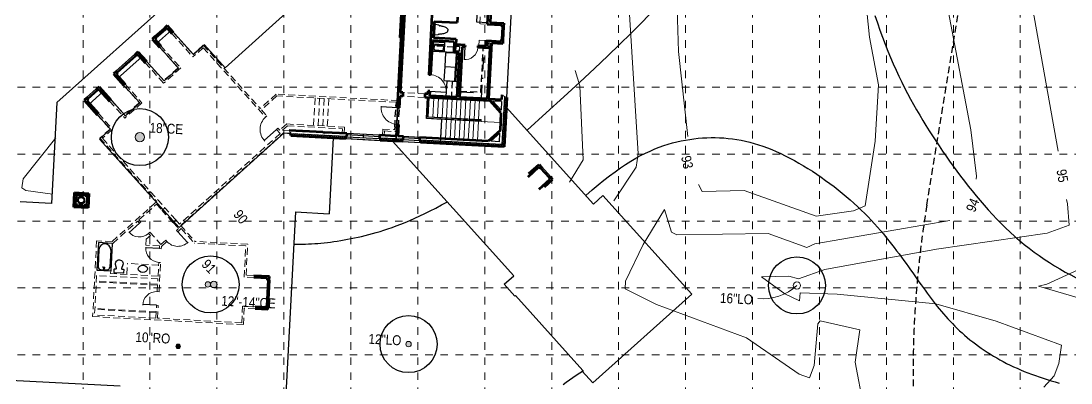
# Model space of a CAD drawing. Extents: x -66 to 9312, y 2290 to 8156.
# Drawn here: x 5804 to 8099, y 4284 to 5075 of the extents above; entities that cross this region are included whole.
import ezdxf
from ezdxf.enums import TextEntityAlignment as Align

# ---------------------------------------------------------------- set-up
doc = ezdxf.new("R2010")
doc.units = 0
doc.header["$LTSCALE"] = 120
doc.header["$MEASUREMENT"] = 0
for name, pattern in [('DASHDOT2', [0.5, 0.25, -0.125, 0, -0.125]), ('HIDDEN', [0.375, 0.125, -0.125, 0.125]), ('HIDDEN2', [0.1875, 0.125, -0.0625])]:
    doc.linetypes.add(name, pattern=pattern)
doc.layers.get('0').update_dxf_attribs({"linetype": 'CONTINUOUS'})
for name, color, linetype, lineweight in [('A-Clng', 161, 'HIDDEN2', 15), ('A-Detl-05', 8, 'CONTINUOUS', 5), ('A-Flor-Case', 10, 'CONTINUOUS', 25), ('A-Flor-Strs', 11, 'CONTINUOUS', 20), ('A-PROP-Esmt', 10, 'HIDDEN2', 25), ('A-PROP-Road', 112, 'CONTINUOUS', 30), ('A-Wall', 50, 'CONTINUOUS', 70), ('A-Wall-Blow', 30, 'CONTINUOUS', 25), ('A-Wall-Comp', 22, 'CONTINUOUS', 25), ('A-Wall-Patt', 12, 'CONTINUOUS', 20), ('Bonuswalls', 1, 'HIDDEN2', 20), ('CTEXT', 4, 'CONTINUOUS', 25), ('CTR', 4, 'CONTINUOUS', 9), ('TREE', 2, 'CONTINUOUS', 20)]:
    doc.layers.add(name, color=color, linetype=linetype, lineweight=lineweight)
doc.layers.add('Area', color=164, linetype='CONTINUOUS', lineweight=25, plot=False)
for name, color, linetype in [('Bonusclg', 7, 'CONTINUOUS'), ('GRID', 254, 'HIDDEN'), ('HIDE3', 74, 'CONTINUOUS')]:
    doc.layers.add(name, color=color, linetype=linetype)
doc.styles.get("Standard").update_dxf_attribs({"font": 'ARIAL.TTF', "width": 0.85})

msp = doc.modelspace()

# ---------------------------------------------------------------- hatches: boundary and pattern name
at = {"layer": 'TREE'}
h = msp.add_hatch(color=7, dxfattribs=at)
h.paths.add_polyline_path([(6074.2, 4821.1, 1), (6054.3, 4821.1, 1)])
h.paths.add_polyline_path([(6206.8, 4499.2, 1), (6218.8, 4499.2, 1)])
h.paths.add_polyline_path([(6218.8, 4499.2, 1), (6232.9, 4499.2, 1)])
h.paths.add_polyline_path([(6657.4, 4368.7, 1), (6645.4, 4368.7, 1)])
h = msp.add_hatch(color=7, dxfattribs=at)
edge = h.paths.add_edge_path()
edge.add_arc((6147.9, 4363.9), 4.5, 0, 360)

# ---------------------------------------------------------------- linework, layer by layer
at = {"color": 0, "linetype": 'ByBlock'}
for p, q in [((6096.5, 5041.6), (6117.3, 5060.3)), ((6099.9, 5037.9), (6120.7, 5056.6)), ((6117.3, 5060.3), (6118, 5059.6)), ((6855.2, 5062.3), (6853.7, 5034.3)), ((6860.2, 5062), (6858.7, 5034.1)), ((6860.2, 5062), (6859.2, 5062.1)), ((6096.5, 5041.6), (6097.2, 5040.8)), ((6858.7, 5034.1), (6857.7, 5034.1)), ((6011.8, 4965.4), (6053.4, 5002.8)), ((6053.4, 5002.8), (6054.1, 5002.1)), ((6732, 5005.7), (6730.4, 4975.8)), ((6758, 5004.4), (6732, 5005.7)), ((6754.4, 4974.5), (6756, 5004.5)), ((6756.4, 4974.4), (6758, 5004.4)), ((6015.1, 4961.6), (6056.7, 4999.1)), ((6011.8, 4965.4), (6012.4, 4964.6)), ((6730.4, 4974.8), (6728.8, 4944.8)), ((6730.4, 4975.8), (6756.4, 4974.4)), ((6756.3, 4973.4), (6730.4, 4974.8)), ((6752.7, 4943.6), (6754.3, 4973.5)), ((6754.7, 4943.4), (6756.3, 4973.4)), ((6728.8, 4944.8), (6754.7, 4943.4)), ((5947.8, 4907.9), (5968.6, 4926.6)), ((5951.1, 4904.1), (5972, 4922.9)), ((5968.6, 4926.6), (5969.3, 4925.8)), ((5947.8, 4907.9), (5948.5, 4907.1)), ((6515.9, 4821.4), (6516, 4822.9)), ((6587.8, 4817.6), (6515.9, 4821.4)), ((6588.2, 4825.1), (6516.3, 4828.9)), ((6587.8, 4817.6), (6587.9, 4819.1)), ((6676.1, 4820.4), (6640.1, 4822.4)), ((6513.7, 4817.1), (6513.7, 4818)), ((6589.6, 4813), (6513.7, 4817.1)), ((6589.6, 4813), (6589.6, 4814)), ((6637.5, 4810.5), (6637.6, 4811.5)), ((6677.5, 4808.4), (6637.5, 4810.5)), ((6639.7, 4814.9), (6639.8, 4816.4)), ((6675.7, 4813), (6639.7, 4814.9)), ((6675.7, 4813), (6675.8, 4814.5)), ((6677.5, 4808.4), (6677.5, 4809.4)), ((6939.1, 4752.9), (6957.8, 4732.1)), ((6942.8, 4756.3), (6942, 4755.6)), ((6942.8, 4756.3), (6961.5, 4735.4)), ((6961.5, 4735.4), (6960.8, 4734.8)), ((6343.1, 4508.7), (6340.1, 4452.7)), ((6348.1, 4508.4), (6345.1, 4452.5)), ((6348.1, 4508.4), (6347.1, 4508.4)), ((6345.1, 4452.5), (6344.1, 4452.5))]:
    msp.add_line(p, q, dxfattribs=at)
at = {"color": 40, "linetype": 'ByBlock'}
for p, q in [((6098.5, 5039.4), (6119.3, 5058.1)), ((6857.2, 5062.2), (6855.7, 5034.2)), ((6013.8, 4963.1), (6055.4, 5000.6)), ((5949.8, 4905.6), (5970.6, 4924.4)), ((6588.1, 4822.1), (6516.2, 4825.9)), ((6675.9, 4817.4), (6640, 4819.4)), ((6940.6, 4754.3), (6959.3, 4733.4)), ((6345.1, 4508.6), (6342.1, 4452.6))]:
    msp.add_line(p, q, dxfattribs=at)
for p, q in [((6709.1, 5065.5), (6708.1, 5046.6)), ((6716.7, 5066.1), (6710.7, 5067)), ((6737.5, 5053.5), (6737.6, 5055.5)), ((6705.1, 5009.2), (6706.2, 5029.1)), ((6706, 5025.1), (6730, 5023.9)), ((6706.2, 5029.1), (6730.2, 5027.9)), ((6709.5, 5045), (6715.6, 5045.2)), ((6730.2, 5027.9), (6729.1, 5007.9)), ((6729.1, 5007.9), (6705.1, 5009.2)), ((6707.4, 5013.1), (6707.8, 5021)), ((6725.2, 5010.1), (6709.2, 5011)), ((6709.9, 5022.9), (6725.9, 5022.1)), ((6727.7, 5020), (6727.3, 5012))]:
    msp.add_line(p, q)
at = {"color": 0, "linetype": 'ByBlock', "lineweight": -2}
for p, q in [((6774.7, 5018.5), (6773.2, 4990.5)), ((6697.5, 4921.5), (6733.4, 4919.5)), ((6627.5, 4885.1), (6591.5, 4887)), ((6362.9, 4838), (6336.2, 4814)), ((6063.1, 4633), (6040.8, 4613)), ((6147.1, 4614.4), (6168.5, 4590.6)), ((5973.6, 4590.5), (5970.4, 4530.6)), ((6003.5, 4588.9), (5973.6, 4590.5)), ((5974.8, 4575.4), (5972.8, 4538.4)), ((6000.7, 4574), (5998.8, 4537.1)), ((6003.5, 4588.9), (6000.4, 4529)), ((6107.1, 4577.4), (6077.1, 4579)), ((5970.4, 4530.6), (6000.4, 4529)), ((5978.5, 4532.1), (5992.5, 4531.4)), ((5985.6, 4533.5), (5983.6, 4537.4)), ((5983.6, 4537.4), (5987.9, 4537.1)), ((5985.4, 4529.8), (5985.6, 4533.5)), ((5987.9, 4537.1), (5985.6, 4533.5)), ((6100.5, 4453.5), (6070.5, 4455.1))]:
    msp.add_line(p, q, dxfattribs=at)
at = {"color": 4, "linetype": 'ByBlock'}
for p, q in [((6035.9, 4980.4), (6033.2, 4983.3)), ((6552.3, 4827), (6552, 4821)), ((6341.6, 4480.7), (6345.6, 4480.5))]:
    msp.add_line(p, q, dxfattribs=at)
at = {"color": 0, "linetype": 'ByBlock'}
msp.add_lwpolyline([(6008, 4532.1, -0.414214), (6009.6, 4533.5), (6012.2, 4533.3, 0.510512), (6013.4, 4534.8), (6011.3, 4542.8, -1.35938), (6026.9, 4542), (6023.9, 4534.1, 0.467389), (6025, 4532.7), (6027.6, 4532.5, -0.414214), (6029, 4530.9), (6028.7, 4525, -0.414214), (6027.1, 4523.5), (6009.1, 4524.5, -0.414214), (6007.7, 4526.1)], format="xyb", close=True, dxfattribs=at)
for centre, radius, start, end in [((6710.6, 5065.5), 1.5, 86.9609, 176.9609), ((6716.6, 5064.6), 1.5, 26.9609, 86.9609), ((6719.3, 5066), 1.5, 206.9609, 266.9609), ((6701.3, 4966), 100.1, 77.4824, 79.6979), ((6716.1, 5106.9), 60.3, 275.6566, 283.6291), ((6710.7, 5004.7), 60.3, 70.2926, 78.2651), ((6728.1, 5060.2), 12.1, 280.7245, 298.5744), ((6727.6, 5049.9), 12.1, 55.3473, 73.1972), ((6731.1, 5056.4), 7.41, 291.9298, 320.6394), ((6731, 5053.3), 7.41, 33.2823, 61.9919), ((6735.5, 5053.3), 2.05, 311.1241, 6.7495), ((6735.6, 5056), 2.05, 347.1722, 42.7976), ((6709.6, 5046.5), 1.5, 176.9609, 266.9609), ((6715.6, 5046.7), 1.5, 266.9609, 326.9609), ((6718.2, 5045), 1.5, 86.9609, 146.9609), ((6710.9, 5146.3), 100.1, 274.2238, 276.4393), ((6709.3, 5013), 2, 176.9609, 266.9609), ((6709.8, 5020.9), 2, 86.9609, 176.9609), ((6725.3, 5012.1), 2, 266.9609, 356.9609), ((6725.8, 5020.1), 2, 356.9609, 86.9609)]:
    msp.add_arc(centre, radius, start, end)
at = {"color": 8, "linetype": 'ByBlock', "lineweight": 5}
for centre, radius, start, end in [((6774.7, 5018.5), 28, 264.0949, 356.9609), ((6697.5, 4921.5), 36, 354.0949, 86.9609), ((6627.5, 4885.1), 36, 174.0949, 266.9609), ((6063.1, 4633), 30, 219.0949, 311.9609), ((6147.1, 4614.4), 32, 221.9609, 314.8268), ((6107.1, 4577.4), 30, 174.0949, 266.9609), ((6100.5, 4453.5), 30, 86.9609, 179.8268)]:
    msp.add_arc(centre, radius, start, end, dxfattribs=at)
at = {"color": 0, "linetype": 'ByBlock', "lineweight": -2}
for centre, radius, start, end in [((5987.8, 4574.7), 13, 356.9609, 176.9609), ((5978.8, 4538.1), 6, 176.9609, 266.9609), ((5992.8, 4537.4), 6, 266.9609, 356.9609)]:
    msp.add_arc(centre, radius, start, end, dxfattribs=at)
at = {"color": 8, "linetype": 'ByBlock', "lineweight": 5, "extrusion": (0, 0, -1)}
msp.add_ellipse((6362.9, 4838), major_axis=(-25.5, 25.5), ratio=1, start_param=4.715411, end_param=6.336228, dxfattribs=at)
at = {"color": 0, "linetype": 'ByBlock'}
msp.add_ellipse((6070.7, 4533.2), major_axis=(-9.99, 0.53), ratio=0.8, dxfattribs=at)
at = {"layer": 'A-Clng', "color": 7}
for p, q in [((6807.4, 5068.8), (6811.4, 5142.7)), ((6823.4, 5068), (6807.4, 5068.8)), ((6805.5, 5032.9), (6804.9, 5020.9)), ((6821.5, 5032), (6805.5, 5032.9)), ((6686.8, 4908), (6638.8, 4910.5)), ((6687.2, 4916), (6639.2, 4918.5))]:
    msp.add_line(p, q, dxfattribs=at)
at = {"layer": 'A-Detl-05', "color": 7}
msp.add_line((6625.5, 4849.2), (6627.5, 4885.1), dxfattribs=at)
at = {"layer": 'A-Flor-Case', "color": 7}
for p, q in [((6803.4, 5143.1), (6799.7, 5073.2)), ((6799.7, 5073.2), (6823.6, 5072)), ((6750, 5005.8), (6702.1, 5008.3)), ((6734.7, 4943.5), (6732.9, 4909.6)), ((6758.7, 4942.2), (6734.7, 4943.5))]:
    msp.add_line(p, q, dxfattribs=at)
at = {"layer": 'A-Flor-Case', "color": 7, "linetype": 'HIDDEN2'}
for p, q in [((6750.7, 5017.8), (6702.7, 5020.3)), ((6809.5, 4919.5), (6814.7, 5016.4)), ((6746.7, 4942.9), (6744.9, 4908.9)), ((6763.6, 4921.9), (6809.5, 4919.5))]:
    msp.add_line(p, q, dxfattribs=at)
at = {"layer": 'A-Flor-Case', "color": 7, "linetype": 'DASHDOT2'}
for p, q in [((6810.8, 4905.4), (6816.7, 5016.3)), ((6763.5, 4920), (6823.4, 4916.8))]:
    msp.add_line(p, q, dxfattribs=at)
at = {"layer": 'A-Flor-Strs', "color": 7}
for p, q in [((6690.3, 4861.7), (6692.7, 4907.7)), ((6693.7, 4907.6), (6691.4, 4862.7)), ((6695.7, 4907.5), (6693.5, 4864.6)), ((6694.5, 4865.5), (6696.7, 4907.5)), ((6704.5, 4865), (6706.7, 4906.9)), ((6714.5, 4864.5), (6716.7, 4906.4)), ((6724.5, 4863.9), (6726.7, 4905.9)), ((6734.5, 4863.4), (6736.7, 4905.4)), ((6744.4, 4862.9), (6746.7, 4904.8)), ((6754.4, 4862.4), (6756.7, 4904.3)), ((6764.4, 4861.8), (6766.6, 4903.8)), ((6774.4, 4861.3), (6776.6, 4903.2)), ((6784.4, 4860.8), (6786.6, 4902.7)), ((6794.4, 4860.2), (6796.6, 4902.2)), ((6804.4, 4859.7), (6806.6, 4901.6)), ((6693.5, 4864.6), (6810.3, 4858.4)), ((6810.3, 4859.4), (6694.5, 4865.5)), ((6810.1, 4855.4), (6690.3, 4861.7)), ((6691.4, 4862.7), (6810.2, 4856.4)), ((6724.3, 4859.9), (6722, 4818)), ((6734.2, 4859.4), (6732, 4817.5)), ((6744.2, 4858.9), (6742, 4816.9)), ((6754.2, 4858.4), (6752, 4816.4)), ((6764.2, 4857.8), (6762, 4815.9)), ((6774.2, 4857.3), (6772, 4815.4)), ((6784.2, 4856.8), (6781.9, 4814.8)), ((6794.2, 4856.2), (6791.9, 4814.3)), ((6804.1, 4855.7), (6801.9, 4813.8)), ((6810.3, 4859.4), (6810.1, 4855.4)), ((6810.1, 4855.4), (6852.1, 4853.2))]:
    msp.add_line(p, q, dxfattribs=at)
at = {"layer": 'A-PROP-Esmt', "color": 252}
msp.add_lwpolyline([(7846.7, 3652.9, -0.112227), (7783.9, 4672.4), (7920.3, 5506.8, 0.028352), (8034.9, 6590), (8059.1, 7086.7)], format="xyb", dxfattribs=at)
at = {"layer": 'A-PROP-Road', "color": 7}
for p, q in [((7158.9, 5069.5), (7178.2, 5089.5)), ((7137.3, 5047.9), (7158.9, 5069.5)), ((7113.4, 5024.4), (7137.3, 5047.9)), ((7086.9, 4998.9), (7113.4, 5024.4)), ((7057.7, 4971.3), (7086.9, 4998.9)), ((7025.7, 4941.4), (7057.7, 4971.3)), ((6990.6, 4909.1), (7025.7, 4941.4)), ((6952.3, 4874.2), (6990.6, 4909.1)), ((6910.6, 4836.5), (6952.3, 4874.2)), ((7275.1, 4817.6), (7284.5, 4818.6)), ((7284.5, 4818.6), (7293.8, 4819.4)), ((7293.8, 4819.4), (7303.1, 4819.9)), ((7303.1, 4819.9), (7312.4, 4820.2)), ((7312.4, 4820.2), (7321.7, 4820.2)), ((7321.7, 4820.2), (7331.1, 4819.9)), ((7331.1, 4819.9), (7340.4, 4819.3)), ((7340.4, 4819.3), (7349.7, 4818.5)), ((7189.2, 4795.2), (7199.1, 4799.1)), ((7199.1, 4799.1), (7208.9, 4802.6)), ((7208.9, 4802.6), (7218.6, 4805.6)), ((7218.6, 4805.6), (7228.1, 4808.4)), ((7228.1, 4808.4), (7237.6, 4810.8)), ((7237.6, 4810.8), (7247, 4812.9)), ((7247, 4812.9), (7256.4, 4814.7)), ((7256.4, 4814.7), (7265.8, 4816.3)), ((7265.8, 4816.3), (7275.1, 4817.6)), ((7349.7, 4818.5), (7359.1, 4817.4)), ((7359.1, 4817.4), (7368.5, 4816)), ((7368.5, 4816), (7377.9, 4814.2)), ((7377.9, 4814.2), (7387.4, 4812.2)), ((7387.4, 4812.2), (7396.9, 4809.9)), ((7396.9, 4809.9), (7406.4, 4807.3)), ((7406.4, 4807.3), (7416, 4804.4)), ((7416, 4804.4), (7425.7, 4801.2)), ((7425.7, 4801.2), (7435.4, 4797.6)), ((7435.4, 4797.6), (7445.1, 4793.8)), ((7136.8, 4768.4), (7147.7, 4774.8)), ((7147.7, 4774.8), (7158.4, 4780.7)), ((7158.4, 4780.7), (7168.8, 4786)), ((7168.8, 4786), (7179.1, 4790.8)), ((7179.1, 4790.8), (7189.2, 4795.2)), ((7445.1, 4793.8), (7454.9, 4789.6)), ((7454.9, 4789.6), (7464.8, 4785.1)), ((7464.8, 4785.1), (7474.7, 4780.3)), ((7474.7, 4780.3), (7484.6, 4775.3)), ((7484.6, 4775.3), (7494.5, 4770)), ((7102.5, 4745.6), (7114.2, 4753.8)), ((7114.2, 4753.8), (7125.7, 4761.4)), ((7125.7, 4761.4), (7136.8, 4768.4)), ((7494.5, 4770), (7504.4, 4764.4)), ((7504.4, 4764.4), (7514.3, 4758.6)), ((7514.3, 4758.6), (7524.1, 4752.6)), ((7524.1, 4752.6), (7533.9, 4746.4)), ((7065.5, 4716.7), (7078.2, 4727.1)), ((7078.2, 4727.1), (7090.5, 4736.7)), ((7090.5, 4736.7), (7102.5, 4745.6)), ((7533.9, 4746.4), (7543.6, 4740)), ((7543.6, 4740), (7553.2, 4733.4)), ((7553.2, 4733.4), (7562.6, 4726.7)), ((7039, 4693.8), (7052.5, 4705.7)), ((7052.5, 4705.7), (7065.5, 4716.7)), ((7562.6, 4726.7), (7572, 4719.8)), ((7572, 4719.8), (7581.2, 4712.9)), ((7581.2, 4712.9), (7590.3, 4705.8)), ((7590.3, 4705.8), (7599.2, 4698.6)), ((7599.2, 4698.6), (7607.9, 4691.3)), ((7607.9, 4691.3), (7616.4, 4683.9)), ((7616.4, 4683.9), (7624.7, 4676.6)), ((6687, 4654.3), (6698.7, 4660)), ((6698.7, 4660), (6710.9, 4666.2)), ((6710.9, 4666.2), (6723.5, 4672.9)), ((6723.5, 4672.9), (6736.7, 4680)), ((7624.7, 4676.6), (7632.8, 4669.1)), ((7632.8, 4669.1), (7640.6, 4661.7)), ((7640.6, 4661.7), (7648.1, 4654.2)), ((6644, 4634.9), (6654.2, 4639.2)), ((6654.2, 4639.2), (6664.8, 4643.8)), ((6664.8, 4643.8), (6675.7, 4648.9)), ((6675.7, 4648.9), (6687, 4654.3)), ((7648.1, 4654.2), (7655.5, 4646.7)), ((7655.5, 4646.7), (7662.6, 4639.3)), ((7662.6, 4639.3), (7669.5, 4631.8)), ((6572.5, 4610.2), (6580.7, 4612.5)), ((6580.7, 4612.5), (6589.1, 4615)), ((6589.1, 4615), (6597.6, 4617.7)), ((6597.6, 4617.7), (6606.4, 4620.6)), ((6606.4, 4620.6), (6615.4, 4623.8)), ((6615.4, 4623.8), (6624.6, 4627.2)), ((6624.6, 4627.2), (6634.2, 4630.9)), ((6634.2, 4630.9), (6644, 4634.9)), ((7669.5, 4631.8), (7676.2, 4624.3)), ((7676.2, 4624.3), (7682.7, 4616.9)), ((7682.7, 4616.9), (7689, 4609.5)), ((6453, 4588.8), (6459.9, 4589.4)), ((6459.9, 4589.4), (6466.9, 4590.1)), ((6466.9, 4590.1), (6474, 4591)), ((6474, 4591), (6481.1, 4591.9)), ((6481.1, 4591.9), (6488.4, 4592.9)), ((6488.4, 4592.9), (6495.7, 4594)), ((6495.7, 4594), (6503.1, 4595.2)), ((6503.1, 4595.2), (6510.5, 4596.4)), ((6510.5, 4596.4), (6518, 4597.8)), ((6518, 4597.8), (6525.6, 4599.3)), ((6525.6, 4599.3), (6533.3, 4600.9)), ((6533.3, 4600.9), (6541, 4602.5)), ((6541, 4602.5), (6548.7, 4604.3)), ((6548.7, 4604.3), (6556.5, 4606.1)), ((6556.5, 4606.1), (6564.5, 4608.1)), ((6564.5, 4608.1), (6572.5, 4610.2)), ((7689, 4609.5), (7695.1, 4602.1)), ((7695.1, 4602.1), (7701.1, 4594.7)), ((7701.1, 4594.7), (7706.8, 4587.4)), ((6401.3, 4587.5), (6407.4, 4587.3)), ((6407.4, 4587.3), (6413.6, 4587.2)), ((6413.6, 4587.2), (6419.9, 4587.2)), ((6419.9, 4587.2), (6426.3, 4587.3)), ((6426.3, 4587.3), (6432.8, 4587.6)), ((6432.8, 4587.6), (6439.5, 4587.9)), ((6439.5, 4587.9), (6446.2, 4588.3)), ((6446.2, 4588.3), (6453, 4588.8)), ((7706.8, 4587.4), (7712.5, 4580.1)), ((7712.5, 4580.1), (7718, 4572.9)), ((7718, 4572.9), (7723.3, 4565.8)), ((7723.3, 4565.8), (7728.6, 4558.7)), ((7728.6, 4558.7), (7733.7, 4551.6)), ((7733.7, 4551.6), (7738.7, 4544.7)), ((7738.7, 4544.7), (7743.6, 4537.8)), ((7743.6, 4537.8), (7748.4, 4531)), ((7748.4, 4531), (7753.1, 4524.4)), ((7753.1, 4524.4), (7757.7, 4517.8)), ((7757.7, 4517.8), (7762.3, 4511.3)), ((7762.3, 4511.3), (7766.8, 4504.9)), ((7766.8, 4504.9), (7771.3, 4498.6)), ((7771.3, 4498.6), (7775.7, 4492.4)), ((7775.7, 4492.4), (7780.1, 4486.3)), ((7780.1, 4486.3), (7784.5, 4480.2)), ((7784.5, 4480.2), (7788.9, 4474.3)), ((7788.9, 4474.3), (7793.3, 4468.4)), ((7793.3, 4468.4), (7797.7, 4462.6)), ((7797.7, 4462.6), (7802.1, 4456.9)), ((7802.1, 4456.9), (7806.6, 4451.2)), ((7806.6, 4451.2), (7811.1, 4445.7)), ((7811.1, 4445.7), (7815.7, 4440.2)), ((7815.7, 4440.2), (7820.3, 4434.7)), ((7820.3, 4434.7), (7825.1, 4429.3)), ((7825.1, 4429.3), (7829.9, 4424)), ((7829.9, 4424), (7834.8, 4418.7)), ((7834.8, 4418.7), (7839.8, 4413.5)), ((7839.8, 4413.5), (7844.9, 4408.3)), ((7844.9, 4408.3), (7850.1, 4403.2)), ((7850.1, 4403.2), (7855.5, 4398.1)), ((7855.5, 4398.1), (7861, 4393.1)), ((7861, 4393.1), (7866.6, 4388.2)), ((7866.6, 4388.2), (7872.4, 4383.3)), ((7872.4, 4383.3), (7878.2, 4378.4)), ((7878.2, 4378.4), (7884.2, 4373.7)), ((7884.2, 4373.7), (7890.3, 4369)), ((7890.3, 4369), (7896.6, 4364.4)), ((7896.6, 4364.4), (7903, 4359.8)), ((7903, 4359.8), (7909.4, 4355.4)), ((7909.4, 4355.4), (7916.1, 4351)), ((7916.1, 4351), (7922.8, 4346.7)), ((7922.8, 4346.7), (7929.7, 4342.5)), ((7929.7, 4342.5), (7936.6, 4338.4)), ((7936.6, 4338.4), (7943.7, 4334.3)), ((7943.7, 4334.3), (7951, 4330.4)), ((7951, 4330.4), (7958.3, 4326.6)), ((7958.3, 4326.6), (7965.8, 4322.9)), ((7965.8, 4322.9), (7973.4, 4319.3)), ((7973.4, 4319.3), (7981.1, 4315.8)), ((7981.1, 4315.8), (7988.9, 4312.4)), ((6995.8, 4285.8), (7002.9, 4290.8)), ((7002.9, 4290.8), (7010.2, 4295.9)), ((7010.2, 4295.9), (7017.7, 4301)), ((7017.7, 4301), (7025.5, 4306.1)), ((7025.5, 4306.1), (7033.5, 4311.2)), ((7988.9, 4312.4), (7996.8, 4309.1)), ((7996.8, 4309.1), (8004.9, 4305.9)), ((8004.9, 4305.9), (8013, 4302.8)), ((8013, 4302.8), (8021.3, 4299.8)), ((8021.3, 4299.8), (8029.7, 4296.9)), ((8029.7, 4296.9), (8038.2, 4294.1)), ((8038.2, 4294.1), (8046.7, 4291.4)), ((8046.7, 4291.4), (8055.4, 4288.7)), ((6989, 4280.7), (6995.8, 4285.8)), ((8055.4, 4288.7), (8064.2, 4286.1)), ((8064.2, 4286.1), (8073.1, 4283.7))]:
    msp.add_line(p, q, dxfattribs=at)
msp.add_lwpolyline([(7670.4, 5087), (7675.9, 5070.7), (7681.5, 5054.8), (7687.2, 5039.3), (7693, 5024.1), (7698.8, 5009.4), (7704.7, 4995.1), (7710.7, 4981.2), (7716.8, 4967.6), (7722.9, 4954.4), (7729.1, 4941.4), (7735.4, 4928.8), (7741.8, 4916.4), (7748.3, 4904.2), (7754.9, 4892.3), (7761.5, 4880.5), (7768.3, 4868.9), (7775.1, 4857.5), (7782.1, 4846.2), (7789.2, 4835), (7796.3, 4823.9), (7803.6, 4812.8), (7811, 4801.8), (7818.5, 4790.8), (7826.1, 4779.8), (7833.8, 4768.8), (7841.6, 4757.8), (7849.6, 4746.8), (7857.7, 4735.9), (7865.9, 4725.1), (7874.3, 4714.3), (7882.8, 4703.6), (7891.4, 4693), (7900.2, 4682.5), (7909.1, 4672.1), (7918.2, 4661.9), (7927.5, 4651.8), (7936.9, 4641.9), (7946.5, 4632.2), (7956.2, 4622.6), (7966.1, 4613.3), (7976.2, 4604.2), (7986.5, 4595.3), (7996.9, 4586.6), (8007.6, 4578.2), (8018.4, 4570), (8029.3, 4562.1), (8040.5, 4554.5), (8051.8, 4547.1), (8063.2, 4539.9), (8074.8, 4533), (8086.5, 4526.3), (8098.3, 4519.8), (8110.2, 4513.5)], dxfattribs=at)
at = {"layer": 'A-Wall', "color": 7}
for p, q in [((6658.9, 5402.2), (6633.3, 4918.9)), ((6627.5, 4885.1), (6654.3, 5390.4)), ((6706.1, 5158.3), (6695.4, 4957.6)), ((6827.3, 5141.9), (6823.4, 5068)), ((6833, 5134.6), (6829.6, 5071.7)), ((6707.6, 5074.1), (6705.7, 5038.2)), ((6707.6, 5074.1), (6757.5, 5071.5)), ((6758.2, 5083.5), (6757.5, 5071.5)), ((6829.6, 5071.7), (6859.6, 5070.1)), ((6124, 5064.9), (6118, 5059.6)), ((6118, 5059.6), (6120.7, 5056.6)), ((6123.7, 5059.3), (6120.7, 5056.6)), ((6123.7, 5059.3), (6134.3, 5047.4)), ((6124, 5064.9), (6137, 5050.4)), ((6823.4, 5068), (6855.4, 5066.3)), ((6855.4, 5066.3), (6855.2, 5062.3)), ((6855.2, 5062.3), (6859.2, 5062.1)), ((6859.6, 5070.1), (6859.2, 5062.1)), ((6097.2, 5040.8), (6091.2, 5035.5)), ((6091.2, 5035.5), (6107.1, 5017.9)), ((6099.9, 5037.9), (6096.9, 5035.2)), ((6096.9, 5035.2), (6109.8, 5020.8)), ((6097.2, 5040.8), (6099.9, 5037.9)), ((6703.4, 5032.3), (6699.4, 4957.4)), ((6751.3, 5029.8), (6703.4, 5032.3)), ((6755.6, 5035.5), (6705.7, 5038.2)), ((6751.3, 5029.8), (6750, 5005.8)), ((6755.6, 5035.5), (6755, 5023.5)), ((6821.5, 5032), (6820.9, 5020)), ((6821.5, 5032), (6853.5, 5030.3)), ((6826.8, 4904.6), (6833.3, 5027.4)), ((6833.3, 5027.4), (6857.3, 5026.1)), ((6853.7, 5034.3), (6853.5, 5030.3)), ((6853.7, 5034.3), (6857.7, 5034.1)), ((6857.7, 5034.1), (6857.3, 5026.1)), ((6060, 5007.4), (6054.1, 5002.1)), ((6060, 5007.4), (6078.5, 4986.9)), ((6762, 5005.1), (6750, 5005.8)), ((6774.9, 5022.5), (6755, 5023.5)), ((6762, 5005.1), (6756.9, 4908.3)), ((6768.7, 5018.8), (6762.9, 4908)), ((6774.7, 5018.5), (6768.7, 5018.8)), ((6774.9, 5022.5), (6774.7, 5018.5)), ((6802.9, 5021), (6802.7, 5017)), ((6828.7, 5015.6), (6802.7, 5017)), ((6820.9, 5020), (6802.9, 5021)), ((6828.7, 5015.6), (6822.8, 4904.8)), ((6054.1, 5002.1), (6056.7, 4999.1)), ((6059.7, 5001.8), (6056.7, 4999.1)), ((6059.7, 5001.8), (6075.8, 4983.9)), ((6012.4, 4964.6), (6006.5, 4959.3)), ((6006.5, 4959.3), (6029.5, 4933.7)), ((6015.1, 4961.6), (6012.1, 4959)), ((6012.1, 4959), (6032.2, 4936.6)), ((6012.4, 4964.6), (6015.1, 4961.6)), ((6699.4, 4957.4), (6695.4, 4957.6)), ((5975.2, 4931.2), (5969.3, 4925.8)), ((5969.3, 4925.8), (5972, 4922.9)), ((5974.9, 4925.5), (5972, 4922.9)), ((5974.9, 4925.5), (5998.2, 4899.7)), ((5975.2, 4931.2), (6000.9, 4902.7)), ((6631.4, 4884.9), (6632.8, 4910.9)), ((6638.8, 4910.5), (6632.8, 4910.9)), ((6639.2, 4918.5), (6633.3, 4918.9)), ((6639.2, 4918.5), (6638.8, 4910.5)), ((6687.2, 4916), (6686.8, 4908)), ((6693.2, 4915.7), (6687.2, 4916)), ((6693.5, 4921.7), (6693.2, 4915.7)), ((6697.5, 4921.5), (6693.5, 4921.7)), ((6697.5, 4921.5), (6697, 4911.5)), ((6756.9, 4908.3), (6697, 4911.5)), ((6855.3, 4913.4), (6854.7, 4903.1)), ((5948.5, 4907.1), (5942.5, 4901.8)), ((5942.5, 4901.8), (5970.9, 4870.2)), ((5951.1, 4904.1), (5948.2, 4901.5)), ((5948.2, 4901.5), (5973.7, 4873.1)), ((5948.5, 4907.1), (5951.1, 4904.1)), ((6829.9, 4900.4), (6686.8, 4908)), ((6822.8, 4904.8), (6762.9, 4908)), ((6826.8, 4904.6), (6854.7, 4903.1)), ((6853.2, 4874.5), (6829.9, 4900.4)), ((6866, 4907.5), (6860.3, 4799.7)), ((6627.5, 4885.1), (6631.4, 4884.9)), ((6853.2, 4874.5), (6851.2, 4835.8)), ((6625.5, 4849.2), (6624.2, 4823.2)), ((6625.5, 4849.2), (6629.5, 4849)), ((6629.5, 4849), (6628.2, 4823)), ((6464.4, 4831.7), (6390.4, 4835.6)), ((6394.4, 4829.4), (6390.9, 4829.6)), ((6394.1, 4824.4), (6394.4, 4829.4)), ((6394.1, 4824.4), (6513.7, 4818)), ((6464.4, 4831.7), (6468.4, 4831.5)), ((6516.3, 4828.9), (6468.4, 4831.5)), ((6514, 4823), (6513.7, 4818)), ((6514, 4823), (6516, 4822.9)), ((6516.3, 4828.9), (6516, 4822.9)), ((6588.2, 4825.1), (6587.9, 4819.1)), ((6589.9, 4819), (6587.9, 4819.1)), ((6624.2, 4823.2), (6588.2, 4825.1)), ((6589.9, 4819), (6589.6, 4814)), ((6640.1, 4822.4), (6628.2, 4823)), ((6639.8, 4816.4), (6640.1, 4822.4)), ((6675.8, 4814.5), (6676.1, 4820.4)), ((6825.3, 4812.5), (6676.1, 4820.4)), ((6851.2, 4835.8), (6825.3, 4812.5)), ((6637.6, 4811.5), (6589.6, 4814)), ((6637.6, 4811.5), (6637.8, 4816.5)), ((6639.8, 4816.4), (6637.8, 4816.5)), ((6677.8, 4814.3), (6675.8, 4814.5)), ((6677.5, 4809.4), (6677.8, 4814.3)), ((6860.3, 4799.7), (6677.5, 4809.4)), ((6912.6, 4734.5), (6936.4, 4755.9)), ((6914.4, 4741.5), (6936.7, 4761.6)), ((6936.4, 4755.9), (6939.1, 4752.9)), ((6936.7, 4761.6), (6942, 4755.6)), ((6939.1, 4752.9), (6942, 4755.6)), ((6936.7, 4707.7), (6960.5, 4729.1)), ((6948.3, 4712.8), (6966.1, 4728.8)), ((6957.8, 4732.1), (6960.8, 4734.8)), ((6957.8, 4732.1), (6960.5, 4729.1)), ((6960.8, 4734.8), (6966.1, 4728.8)), ((5919.8, 4668.3), (5921.5, 4699.8)), ((5921.5, 4699.8), (5952.9, 4698.1)), ((5952.9, 4698.1), (5951.3, 4666.7)), ((5951.3, 4666.7), (5919.8, 4668.3)), ((6347.5, 4516.4), (6313.2, 4518.3)), ((6343.3, 4512.7), (6313.3, 4514.2)), ((6343.1, 4508.7), (6343.3, 4512.7)), ((6347.1, 4508.4), (6343.1, 4508.7)), ((6347.1, 4508.4), (6347.5, 4516.4)), ((6339.9, 4448.7), (6340.1, 4452.7)), ((6344.1, 4452.5), (6340.1, 4452.7)), ((6343.7, 4444.5), (6344.1, 4452.5)), ((6339.9, 4448.7), (6315.9, 4450)), ((6343.7, 4444.5), (6316.1, 4446))]:
    msp.add_line(p, q, dxfattribs=at)
at = {"layer": 'A-Wall-Blow', "color": 7, "linetype": 'Continuous'}
for p, q in [((5883, 4896.6), (6135.4, 5123.5)), ((6866, 4907.5), (6877.9, 5132.2)), ((5883, 4896.6), (5871.3, 4675.9)), ((7055.4, 4674.6), (6864.9, 4886.5)), ((6486.8, 4819.5), (6478, 4653.7)), ((6881.4, 4518.1), (6616.6, 4812.6)), ((7055.4, 4674.6), (7076.2, 4693.3)), ((7270.1, 4477.7), (7076.2, 4693.3)), ((5871.3, 4675.9), (5802.4, 4679.6)), ((6404.1, 4657.6), (6380, 4203.3)), ((6404.1, 4657.6), (6478, 4653.7)), ((6860.5, 4499.4), (6881.4, 4518.1)), ((6860.5, 4499.4), (6883.9, 4473.4)), ((6885.4, 4474.7), (6883.9, 4473.4)), ((6885.4, 4474.7), (7032.5, 4311.1)), ((7054.4, 4283.8), (7270.1, 4477.7)), ((7032.5, 4311.1), (7031, 4309.8)), ((7031, 4309.8), (7054.4, 4283.8)), ((5781.7, 4290.1), (6021.4, 4277.4))]:
    msp.add_line(p, q, dxfattribs=at)
at = {"layer": 'A-Wall-Comp', "color": 7}
for p, q in [((6825.3, 5027.8), (6824.9, 5019.8)), ((6825.3, 5027.8), (6829.3, 5027.6)), ((6829.3, 5027.6), (6828.9, 5019.6)), ((6754.8, 5019.6), (6754.2, 5009.6)), ((6762.2, 5009.1), (6754.2, 5009.6)), ((6762.8, 5019.1), (6754.8, 5019.6)), ((6762.8, 5019.1), (6762.2, 5009.1)), ((6828.9, 5019.6), (6824.9, 5019.8)), ((6853.5, 4880.2), (6835.6, 4900.1)), ((6854.5, 4899.1), (6835.6, 4900.1)), ((6854.5, 4899.1), (6853.5, 4880.2)), ((6861.1, 4910.2), (6855.5, 4804.9)), ((6394.4, 4829.4), (6514, 4823)), ((6637.8, 4816.5), (6589.9, 4819)), ((6850.9, 4830.1), (6830.9, 4812.2)), ((6849.9, 4811.2), (6850.9, 4830.1)), ((6855.5, 4804.9), (6677.8, 4814.3)), ((6849.9, 4811.2), (6830.9, 4812.2)), ((5924.9, 4696), (5923.6, 4671.8)), ((5949.1, 4694.7), (5924.9, 4696)), ((5925.1, 4673.1), (5926.2, 4694.5)), ((5926.2, 4694.5), (5947.7, 4693.4)), ((5928, 4687), (5927.7, 4680.4)), ((5933, 4691.4), (5928, 4687)), ((5939.6, 4691.1), (5933, 4691.4)), ((5944, 4686.1), (5939.6, 4691.1)), ((5943.7, 4679.5), (5944, 4686.1)), ((5947.7, 4693.4), (5946.5, 4671.9)), ((5947.8, 4670.5), (5949.1, 4694.7)), ((5923.6, 4671.8), (5947.8, 4670.5)), ((5946.5, 4671.9), (5925.1, 4673.1)), ((5927.7, 4680.4), (5932.1, 4675.4)), ((5932.1, 4675.4), (5938.8, 4675.1)), ((5938.8, 4675.1), (5943.7, 4679.5))]:
    msp.add_line(p, q, dxfattribs=at)
for centre, radius in [((5928.1, 4692.4), 0.5), ((5935.9, 4683.2), 7), ((5935.9, 4683.2), 6), ((5945.6, 4691.5), 0.5), ((5927.2, 4674.9), 0.5), ((5944.6, 4674), 0.5)]:
    msp.add_circle(centre, radius, dxfattribs=at)
at = {"layer": 'A-Wall-Patt', "color": 7}
for p, q in [((6866, 4907.5), (6855.3, 4913.4)), ((6864.8, 4885.5), (6860.1, 4890.8)), ((6865, 4889.8), (6860.3, 4895)), ((6865.3, 4894), (6860.5, 4899.2)), ((6865.5, 4898.2), (6860.8, 4903.5)), ((6865.7, 4902.5), (6861, 4907.7)), ((6865.9, 4906.7), (6865.2, 4907.5)), ((6863.5, 4860.1), (6858.7, 4865.4)), ((6863.7, 4864.3), (6859, 4869.6)), ((6863.9, 4868.6), (6859.2, 4873.8)), ((6864.1, 4872.8), (6859.4, 4878.1)), ((6864.4, 4877), (6859.6, 4882.3)), ((6864.6, 4881.3), (6859.9, 4886.5)), ((6862.3, 4838.9), (6857.6, 4844.2)), ((6862.6, 4843.1), (6857.8, 4848.4)), ((6862.8, 4847.4), (6858.1, 4852.6)), ((6863, 4851.6), (6858.3, 4856.9)), ((6863.2, 4855.9), (6858.5, 4861.1)), ((6395.3, 4824.3), (6394.2, 4825.7)), ((6399.6, 4824.1), (6394.9, 4829.4)), ((6400.6, 4827.5), (6399.1, 4829.1)), ((6403.8, 4823.9), (6400.6, 4827.5)), ((6408.1, 4823.7), (6403.3, 4828.9)), ((6412.3, 4823.4), (6407.6, 4828.7)), ((6416.5, 4823.2), (6411.8, 4828.5)), ((6420.8, 4823), (6416, 4828.2)), ((6425, 4822.8), (6420.3, 4828)), ((6429.2, 4822.5), (6424.5, 4827.8)), ((6433.5, 4822.3), (6428.8, 4827.6)), ((6437.7, 4822.1), (6433, 4827.3)), ((6442, 4821.9), (6437.2, 4827.1)), ((6446.2, 4821.6), (6441.5, 4826.9)), ((6450.4, 4821.4), (6445.7, 4826.7)), ((6454.7, 4821.2), (6449.9, 4826.4)), ((6458.9, 4821), (6454.2, 4826.2)), ((6463.1, 4820.7), (6458.4, 4826)), ((6467.4, 4820.5), (6462.6, 4825.8)), ((6471.6, 4820.3), (6466.9, 4825.5)), ((6475.8, 4820.1), (6471.1, 4825.3)), ((6480.1, 4819.8), (6475.4, 4825.1)), ((6484.3, 4819.6), (6479.6, 4824.9)), ((6488.6, 4819.4), (6483.8, 4824.6)), ((6492.8, 4819.2), (6488.1, 4824.4)), ((6497, 4818.9), (6492.3, 4824.2)), ((6501.3, 4818.7), (6496.5, 4824)), ((6505.5, 4818.5), (6500.8, 4823.7)), ((6509.7, 4818.3), (6505, 4823.5)), ((6513.8, 4818.3), (6509.2, 4823.3)), ((6514, 4822.5), (6513.5, 4823.1)), ((6594.5, 4813.8), (6589.9, 4818.9)), ((6598.7, 4813.5), (6594, 4818.8)), ((6602.9, 4813.3), (6598.2, 4818.6)), ((6861, 4813.5), (6856.3, 4818.7)), ((6861.2, 4817.7), (6856.5, 4823)), ((6861.4, 4822), (6856.7, 4827.2)), ((6861.7, 4826.2), (6856.9, 4831.5)), ((6859.1, 4833.5), (6857.2, 4835.7)), ((6862.1, 4834.7), (6857.4, 4839.9)), ((6861.9, 4830.4), (6859.1, 4833.5)), ((6590.2, 4814), (6589.7, 4814.6)), ((6607.2, 4813.1), (6602.5, 4818.3)), ((6611.4, 4812.9), (6606.7, 4818.1)), ((6615.7, 4812.6), (6610.9, 4817.9)), ((6619.9, 4812.4), (6615.2, 4817.7)), ((6624.1, 4812.2), (6619.4, 4817.4)), ((6628.4, 4812), (6623.6, 4817.2)), ((6632.6, 4811.7), (6627.9, 4817)), ((6636.8, 4811.5), (6632.1, 4816.8)), ((6637.8, 4815), (6636.3, 4816.5)), ((6679.2, 4809.3), (6677.6, 4811)), ((6683.4, 4809), (6678.7, 4814.3)), ((6687.7, 4808.8), (6683, 4814.1)), ((6691.9, 4808.6), (6687.2, 4813.8)), ((6696.2, 4808.4), (6691.4, 4813.6)), ((6700.4, 4808.1), (6695.7, 4813.4)), ((6704.6, 4807.9), (6699.9, 4813.2)), ((6708.9, 4807.7), (6704.1, 4812.9)), ((6713.1, 4807.5), (6708.4, 4812.7)), ((6717.3, 4807.2), (6712.6, 4812.5)), ((6721.6, 4807), (6716.8, 4812.3)), ((6725.8, 4806.8), (6721.1, 4812)), ((6730, 4806.6), (6725.3, 4811.8)), ((6734.3, 4806.3), (6729.6, 4811.6)), ((6738.5, 4806.1), (6733.8, 4811.4)), ((6742.8, 4805.9), (6738, 4811.1)), ((6747, 4805.7), (6742.3, 4810.9)), ((6750.2, 4806.5), (6746.5, 4810.7)), ((6751.2, 4805.4), (6750.2, 4806.5)), ((6752, 4809.1), (6750.7, 4810.5)), ((6755.5, 4805.2), (6752, 4809.1)), ((6759.7, 4805), (6755, 4810.2)), ((6763.9, 4804.8), (6759.2, 4810)), ((6768.2, 4804.5), (6763.4, 4809.8)), ((6772.4, 4804.3), (6767.7, 4809.6)), ((6776.6, 4804.1), (6771.9, 4809.3)), ((6780.9, 4803.9), (6776.2, 4809.1)), ((6785.1, 4803.6), (6780.4, 4808.9)), ((6789.4, 4803.4), (6784.6, 4808.7)), ((6793.6, 4803.2), (6788.9, 4808.4)), ((6797.8, 4803), (6793.1, 4808.2)), ((6802.1, 4802.7), (6797.3, 4808)), ((6806.3, 4802.5), (6801.6, 4807.8)), ((6810.5, 4802.3), (6805.8, 4807.5)), ((6814.8, 4802.1), (6810.1, 4807.3)), ((6819, 4801.8), (6814.3, 4807.1)), ((6823.3, 4801.6), (6818.5, 4806.9)), ((6827.5, 4801.4), (6822.8, 4806.6)), ((6831.7, 4801.2), (6827, 4806.4)), ((6836, 4800.9), (6831.2, 4806.2)), ((6840.2, 4800.7), (6835.5, 4806)), ((6844.4, 4800.5), (6839.7, 4805.7)), ((6848.7, 4800.3), (6843.9, 4805.5)), ((6852.9, 4800), (6848.2, 4805.3)), ((6857.1, 4799.8), (6852.4, 4805.1)), ((6860.3, 4800.8), (6855.6, 4806)), ((6860.5, 4805), (6855.8, 4810.3)), ((6860.8, 4809.3), (6856, 4814.5)), ((5924, 4679), (5920.6, 4682.8)), ((5924.2, 4683.3), (5920.8, 4687.1)), ((5924.5, 4687.5), (5921, 4691.3)), ((5924.7, 4691.7), (5921.2, 4695.5)), ((5924.9, 4696), (5921.5, 4699.8)), ((5929.1, 4695.7), (5925.7, 4699.6)), ((5933.4, 4695.5), (5929.9, 4699.3)), ((5937.6, 4695.3), (5934.2, 4699.1)), ((5941.8, 4695.1), (5938.4, 4698.9)), ((5946.1, 4694.8), (5942.7, 4698.7)), ((5952.6, 4692.1), (5946.9, 4698.4)), ((5951.9, 4679.4), (5948.5, 4683.2)), ((5952.2, 4683.6), (5948.7, 4687.4)), ((5952.4, 4687.8), (5949, 4691.7)), ((5952.8, 4696.3), (5951.1, 4698.2)), ((5921.6, 4668.2), (5919.9, 4670.1)), ((5925.8, 4668), (5920.1, 4674.4)), ((5923.8, 4674.8), (5920.3, 4678.6)), ((5930.1, 4667.8), (5926.6, 4671.6)), ((5934.3, 4667.6), (5930.9, 4671.4)), ((5938.5, 4667.3), (5935.1, 4671.1)), ((5942.8, 4667.1), (5939.4, 4670.9)), ((5947, 4666.9), (5943.6, 4670.7)), ((5951.3, 4666.7), (5947.8, 4670.5)), ((5951.5, 4670.9), (5948.1, 4674.7)), ((5951.7, 4675.1), (5948.3, 4678.9))]:
    msp.add_line(p, q, dxfattribs=at)
at = {"layer": 'Area', "color": 7}
for p, q in [((6654.3, 5390.4), (6635.6, 5038.9)), ((6413.3, 5118.8), (6250.5, 4972.4)), ((6829.6, 5071.7), (6833, 5134.6)), ((6631.6, 5039.1), (6635, 5103)), ((6859.6, 5070.1), (6829.6, 5071.7)), ((6133.1, 5055.1), (6100.4, 5025.7)), ((6181.3, 5001.6), (6133.1, 5055.1)), ((6857.3, 5026.1), (6859.6, 5070.1)), ((6100.4, 5025.7), (6148.5, 4972.1)), ((6623.6, 4812.2), (6635.6, 5038.9)), ((6635.6, 5038.9), (6624.2, 4823.2)), ((6635.6, 5038.9), (6631.6, 5039.1)), ((6635.6, 5038.9), (6635.6, 5038.9)), ((6635.6, 5038.9), (6635.6, 5038.9)), ((6635.6, 5038.9), (6635.6, 5038.9)), ((6826.6, 4900.6), (6833.3, 5027.4)), ((6833.3, 5027.4), (6857.3, 5026.1)), ((6205.1, 5023), (6181.3, 5001.6)), ((6250.5, 4972.4), (6205.1, 5023)), ((6069.2, 4997.6), (6015.6, 4949.5)), ((6117.3, 4944.1), (6069.2, 4997.6)), ((6148.5, 4972.1), (6117.3, 4944.1)), ((6015.6, 4949.5), (6063.8, 4895.9)), ((5984.4, 4921.4), (5951.7, 4892)), ((6032.5, 4867.8), (5984.4, 4921.4)), ((5951.7, 4892), (5999.8, 4838.4)), ((6063.8, 4895.9), (6032.5, 4867.8)), ((6690.3, 4861.7), (6692.7, 4907.7)), ((6692.7, 4907.7), (6826.6, 4900.6)), ((6724.3, 4859.9), (6690.3, 4861.7)), ((6721.4, 4807), (6724.3, 4859.9)), ((5999.8, 4838.4), (5976, 4817)), ((6149.9, 4623.7), (6379.5, 4830.2)), ((6379.5, 4830.2), (6394.4, 4829.4)), ((6394.4, 4829.4), (6394.1, 4824.4)), ((6394.1, 4824.4), (6623.6, 4812.2)), ((6624.2, 4823.2), (6623.6, 4812.2)), ((6624.2, 4823.2), (6624.2, 4823.2)), ((6624.2, 4823.2), (6624.2, 4823.2)), ((5976, 4817), (6149.9, 4623.7)), ((6623.6, 4812.2), (6721.4, 4807))]:
    msp.add_line(p, q, dxfattribs=at)
at = {"layer": 'Bonusclg', "color": 7, "linetype": 'HIDDEN2'}
for p, q in [((6621.2, 4843.4), (6623.8, 4891.3)), ((6629.2, 4843), (6631.8, 4890.9)), ((6136.9, 4634.8), (6112.8, 4661.5)), ((6142.8, 4640.1), (6118.8, 4666.9))]:
    msp.add_line(p, q, dxfattribs=at)
at = {"layer": 'Bonuswalls', "color": 7}
for p, q in [((6137, 5050.4), (6180.5, 5002.1)), ((6134.3, 5047.4), (6180.2, 4996.4)), ((6107.1, 5017.9), (6147.7, 4972.7)), ((6109.8, 5020.8), (6153.4, 4972.4)), ((6202.5, 5016.5), (6180.2, 4996.4)), ((6202.8, 5022.1), (6180.5, 5002.1)), ((6202.5, 5016.5), (6338.9, 4864.8)), ((6202.8, 5022.1), (6327.1, 4883.8)), ((6075.8, 4983.9), (6116.2, 4938.9)), ((6078.5, 4986.9), (6116.5, 4944.6)), ((6153.4, 4972.4), (6116.2, 4938.9)), ((6147.7, 4972.7), (6116.5, 4944.6)), ((6029.5, 4933.7), (6063, 4896.4)), ((6032.2, 4936.6), (6068.6, 4896.1)), ((6362.1, 4915.2), (6327.1, 4883.8)), ((6363.5, 4911.1), (6329.8, 4880.9)), ((6628.3, 4901.1), (6362.1, 4915.2)), ((6624.1, 4897.3), (6363.5, 4911.1)), ((5998.2, 4899.7), (6031.4, 4862.7)), ((6000.9, 4902.7), (6031.7, 4868.4)), ((6068.6, 4896.1), (6031.4, 4862.7)), ((6063, 4896.4), (6031.7, 4868.4)), ((6443.8, 4846.8), (6447, 4906.7)), ((6453.8, 4846.3), (6457, 4906.2)), ((6463.8, 4845.7), (6467, 4905.7)), ((6473.8, 4845.2), (6477, 4905.1)), ((6624.1, 4897.3), (6623.8, 4891.3)), ((6623.8, 4891.3), (6631.8, 4890.9)), ((5970.9, 4870.2), (5999, 4838.9)), ((5973.7, 4873.1), (6004.7, 4838.6)), ((6329.8, 4880.9), (6341.8, 4867.5)), ((6341.8, 4867.5), (6338.9, 4864.8)), ((6385.1, 4849.9), (6369.9, 4836.2)), ((6386.6, 4845.8), (6376.1, 4836.4)), ((6385.1, 4849.9), (6511.1, 4843.2)), ((6386.6, 4845.8), (6506.9, 4839.4)), ((6511.1, 4843.2), (6510.3, 4829.2)), ((6621.2, 4843.4), (6620.9, 4837.4)), ((6621.2, 4843.4), (6629.2, 4843)), ((5999, 4838.9), (5976.7, 4818.9)), ((5976.7, 4818.9), (6101.1, 4680.6)), ((6004.7, 4838.6), (5982.4, 4818.6)), ((5982.4, 4818.6), (6118.8, 4666.9)), ((6371, 4829.1), (6150.9, 4631.2)), ((6153.5, 4628.2), (6378.2, 4830.3)), ((6365.9, 4840.7), (6362.9, 4838)), ((6362.9, 4838), (6371, 4829.1)), ((6365.9, 4840.7), (6369.9, 4836.2)), ((6376.1, 4836.4), (6390.4, 4835.6)), ((6378.2, 4830.3), (6390.9, 4829.6)), ((6506.9, 4839.4), (6506.3, 4829.5)), ((6595, 4838.8), (6594.2, 4824.8)), ((6595, 4838.8), (6620.9, 4837.4)), ((6598.7, 4834.6), (6598.2, 4824.6)), ((6598.7, 4834.6), (6624.7, 4833.2)), ((6003.6, 4592.9), (6101.1, 4680.6)), ((6062.1, 4640.2), (6100.8, 4674.9)), ((6100.8, 4674.9), (6112.8, 4661.5)), ((6112.8, 4661.5), (6118.8, 4666.9)), ((6005, 4588.8), (6059.1, 4637.5)), ((6059.1, 4637.5), (6063.1, 4633)), ((6062.1, 4640.2), (6066.1, 4635.7)), ((6063.1, 4633), (6066.1, 4635.7)), ((6136.9, 4634.8), (6142.8, 4640.1)), ((6142.8, 4640.1), (6150.9, 4631.2)), ((6083.2, 4610.7), (6086.2, 4613.4)), ((6086.2, 4613.4), (6110.2, 4586.6)), ((6136.9, 4634.8), (6148.9, 4621.4)), ((6144.5, 4617.4), (6148.9, 4621.4)), ((6144.5, 4617.4), (6147.1, 4614.4)), ((6147.1, 4614.4), (6154.6, 4621.1)), ((6153.5, 4628.2), (6185.1, 4593.2)), ((6154.6, 4621.1), (6183.2, 4589.3)), ((5969.8, 4594.7), (5961, 4428.8)), ((6003.6, 4592.9), (5969.8, 4594.7)), ((5973.6, 4590.5), (5970.4, 4530.6)), ((6005, 4588.8), (5973.6, 4590.5)), ((6077.4, 4585), (6078.1, 4598.1)), ((6078.1, 4598.1), (6087.2, 4606.2)), ((6083.2, 4610.7), (6087.2, 4606.2)), ((6110.2, 4586.6), (6120.7, 4596)), ((6111.3, 4582.2), (6123.3, 4593)), ((6120.7, 4596), (6123.3, 4593)), ((6295.7, 4583.3), (6183.2, 4589.3)), ((6299.9, 4587.1), (6185.1, 4593.2)), ((6107.4, 4583.4), (6077.4, 4585)), ((6107.1, 4577.4), (6107.4, 4583.4)), ((6111.1, 4577.2), (6107.1, 4577.4)), ((6111.1, 4577.2), (6111.3, 4582.2)), ((6292, 4515.4), (6295.7, 4583.3)), ((6296.3, 4519.2), (6299.9, 4587.1)), ((6036, 4521.1), (6037.3, 4545)), ((6105.2, 4541.4), (6037.3, 4545)), ((6103.9, 4517.5), (6105.5, 4547.4)), ((6109.5, 4547.2), (6105.5, 4547.4)), ((6106.1, 4483.2), (6109.5, 4547.2)), ((6000.4, 4529), (5970.4, 4530.6)), ((6000.4, 4529), (6000, 4523)), ((6103.9, 4517.5), (6000, 4523)), ((5969.8, 4518.6), (5965.2, 4432.6)), ((6102.8, 4497.5), (5969, 4504.6)), ((6102.9, 4499.5), (5969.1, 4506.6)), ((6103.6, 4511.5), (5969.8, 4518.6)), ((6102.1, 4483.5), (6103.6, 4511.5)), ((6313.3, 4514.2), (6292, 4515.4)), ((6313.2, 4518.3), (6296.3, 4519.2)), ((6102.1, 4483.5), (6106.1, 4483.2)), ((6099, 4425.5), (6100.5, 4453.5)), ((6100.5, 4453.5), (6104.5, 4453.3)), ((6103, 4425.3), (6104.5, 4453.3)), ((6286.7, 4415.5), (6288.7, 4451.5)), ((6315.9, 4450), (6288.7, 4451.5)), ((6290.5, 4411.3), (5961, 4428.8)), ((6099, 4425.5), (5965.2, 4432.6)), ((6099.6, 4437.5), (5965.8, 4444.6)), ((6099.8, 4439.5), (5965.9, 4446.6)), ((6290.5, 4411.3), (6292.4, 4447.3)), ((6316.1, 4446), (6292.4, 4447.3)), ((6286.7, 4415.5), (6103, 4425.3))]:
    msp.add_line(p, q, dxfattribs=at)
at = {"layer": 'CTR', "color": 35}
for p, q in [((7982.2, 5289.7, 1140), (8070.7, 4790.6, 1140)), ((7126.7, 5212.4, 1116), (7153, 4784.3, 1116)), ((7644.3, 5180.5, 1116), (7658.8, 5040, 1116)), ((7241.3, 5008.5, 1116), (7236.9, 5136.7, 1116)), ((7825.1, 5128.4, 1128), (7880.3, 4836.9, 1128)), ((7658.8, 5040, 1116), (7678.6, 4935.8, 1116)), ((7261.4, 4822.3, 1116), (7241.3, 5008.5, 1116)), ((7015.8, 4966.9, 1104), (7025.7, 4933.5, 1104)), ((7025.7, 4933.5, 1104), (7032.7, 4771.6, 1104)), ((7678.6, 4935.8, 1116), (7671, 4812, 1116)), ((5809, 4730, 1080), (5880.7, 4819.7, 1080)), ((7880.3, 4836.9, 1128), (7892.4, 4735.7, 1128)), ((7671, 4812, 1116), (7649.1, 4671, 1116)), ((7153, 4784.3, 1116), (7148.4, 4755.3, 1116)), ((7032.7, 4771.6, 1104), (7003.4, 4722.4, 1104)), ((7148.4, 4755.3, 1116), (7099.7, 4681.6, 1116)), ((5806.5, 4710.5, 1080), (5809, 4730, 1080)), ((7892.4, 4735.7, 1128), (7891.5, 4729.1, 1128)), ((5814.7, 4704.3, 1080), (5806.5, 4710.5, 1080)), ((5873.2, 4696.5, 1080), (5814.7, 4704.3, 1080)), ((7293.3, 4702.6, 1116), (7284.9, 4717.7, 1116)), ((7384.9, 4704.3, 1116), (7293.3, 4702.6, 1116)), ((7541.8, 4648.6, 1116), (7384.9, 4704.3, 1116)), ((8089.4, 4685.1, 1140), (8091.2, 4675, 1140)), ((7211, 4663.2, 1128), (7163.9, 4586.4, 1128)), ((7226.1, 4613.1, 1128), (7211, 4663.2, 1128)), ((7623.7, 4659.7, 1116), (7541.8, 4648.6, 1116)), ((7649.1, 4671, 1116), (7623.7, 4659.7, 1116)), ((8091.2, 4675, 1140), (8095.2, 4628.9, 1140)), ((7833.9, 4638.7, 1128), (7539.4, 4587.8, 1128)), ((7237.6, 4607.8, 1128), (7226.1, 4613.1, 1128)), ((8095.2, 4628.9, 1140), (8047.2, 4611.4, 1140)), ((7437.1, 4610.3, 1128), (7237.6, 4607.8, 1128)), ((7521.4, 4580, 1128), (7437.1, 4610.3, 1128)), ((8047.2, 4611.4, 1140), (7805.2, 4576.5, 1140)), ((8046.2, 4499.4, 1152), (8247.7, 4592.4, 1152)), ((7163.9, 4586.4, 1128), (7125.6, 4506.5, 1128)), ((7539.4, 4587.8, 1128), (7521.4, 4580, 1128)), ((7805.2, 4576.5, 1140), (7561.2, 4531.9, 1140)), ((7561.2, 4531.9, 1140), (7503.5, 4511.1, 1140)), ((7125.6, 4506.5, 1128), (7125, 4489.3, 1128)), ((7482.1, 4516.9, 1140), (7422.6, 4515.8, 1140)), ((7422.6, 4515.8, 1140), (7473.3, 4478.8, 1140)), ((7503.5, 4511.1, 1140), (7482.1, 4516.9, 1140)), ((8028, 4495.7, 1152), (8046.2, 4499.4, 1152)), ((7125, 4489.3, 1128), (7192.9, 4455.4, 1128)), ((7473.3, 4478.8, 1140), (7505.7, 4463.6, 1140)), ((7505.7, 4463.6, 1140), (7506.8, 4480.6, 1140)), ((7506.8, 4480.6, 1140), (7587.8, 4478.1, 1140)), ((7587.8, 4478.1, 1140), (7803.8, 4456.4, 1140)), ((8169.6, 4453.4, 1152), (8028, 4495.7, 1152)), ((7192.9, 4455.4, 1128), (7389.6, 4382.2, 1128)), ((7803.8, 4456.4, 1140), (7935.7, 4419, 1140)), ((7537.5, 4322.1, 1128), (7545.8, 4413.2, 1128)), ((7545.8, 4413.2, 1128), (7550.6, 4419.5, 1128)), ((7550.6, 4419.5, 1128), (7637.6, 4399.8, 1128)), ((7935.7, 4419, 1140), (8078.1, 4366.4, 1140)), ((7637.6, 4399.8, 1128), (7627.3, 4329.1, 1128)), ((7389.6, 4382.2, 1128), (7504.7, 4303.1, 1128)), ((8078.1, 4366.4, 1140), (8072.5, 4326, 1140)), ((7527.5, 4295.3, 1128), (7537.5, 4322.1, 1128)), ((7627.3, 4329.1, 1128), (7652.9, 4196.3, 1128)), ((8072.5, 4326, 1140), (8061.9, 4299.1, 1140)), ((7504.7, 4303.1, 1128), (7527.5, 4295.3, 1128)), ((8061.9, 4299.1, 1140), (8039.4, 4274.8, 1140))]:
    msp.add_line(p, q, dxfattribs=at)
at = {"layer": 'GRID', "color": 252, "linetype": 'HIDDEN', "lineweight": 0, "ltscale": 1.1}
for p, q in [((5940, 8002.8), (5940, 2881.5)), ((6086.3, 8002.8), (6086.3, 2881.5)), ((6232.6, 8002.8), (6232.6, 2881.5)), ((6378.9, 8002.8), (6378.9, 2881.5)), ((6525.2, 8002.8), (6525.2, 2881.5)), ((6671.5, 8002.8), (6671.5, 2881.5)), ((6817.8, 8002.8), (6817.8, 2881.5)), ((6964.1, 8002.8), (6964.1, 2881.5)), ((7110.4, 8002.8), (7110.4, 2881.5)), ((7256.7, 8002.8), (7256.7, 2881.5)), ((7403, 8002.8), (7403, 2881.5)), ((7549.3, 8002.8), (7549.3, 2881.5)), ((7695.6, 8002.8), (7695.6, 2881.5)), ((7841.9, 8002.8), (7841.9, 2881.5)), ((7988.2, 8002.8), (7988.2, 2881.5)), ((87.9, 4930.4), (9158.7, 4930.4)), ((87.9, 4784.1), (9158.7, 4784.1)), ((87.9, 4637.8), (9158.7, 4637.8)), ((87.9, 4491.5), (9158.7, 4491.5)), ((87.9, 4345.2), (9158.7, 4345.2))]:
    msp.add_line(p, q, dxfattribs=at)
at = {"layer": 'HIDE3'}
for centre in [(6064.2, 4821.1, 1084.4), (6218.8, 4499.2, 1094), (7500.1, 4496.9, 1142.5), (6651.4, 4368.7, 1088.3)]:
    msp.add_circle(centre, 62.3, dxfattribs=at)
at = {"layer": 'TREE', "color": 7}
for centre, radius in [((6064.2, 4821.1, 1084.4), 9.96), ((6212.8, 4499.2, 1094), 6), ((6225.9, 4499.2, 1094), 7.02), ((7500.1, 4496.9, 1142.5), 7.98), ((6147.9, 4363.9, 1069.4), 4.98), ((6651.4, 4368.7), 6)]:
    msp.add_circle(centre, radius, dxfattribs=at)
msp.add_arc((7426.4, 4576.2), 108.2, 263.746, 312.9108, dxfattribs=at)

# ---------------------------------------------------------------- texts
at = {"layer": 'CTEXT', "color": 7, "width": 0.85}
for s, rotation, p in [('93', 282.2094, (7260.3, 4766.3, 1116)), ('90', 308.844, (6284.6, 4647.1, 1080)), ('91', 313.7155, (6215.1, 4538.6, 1092))]:
    msp.add_text(s, height=21.6, rotation=rotation, dxfattribs=at).set_placement(p, align=Align.MIDDLE_CENTER)
at = {"layer": 'CTEXT', "color": 35, "width": 0.85}
for s, rotation, p in [('95', 280.0522, (8080.2, 4736.7, 1140)), ('94', 67.8202, (7884, 4672.6, 1128))]:
    msp.add_text(s, height=21.6, rotation=rotation, dxfattribs=at).set_placement(p, align=Align.MIDDLE_CENTER)
at = {"layer": 'TREE', "color": 7, "width": 0.85}
for s, p in [('18"CE', (6121.5, 4829.3)), ('16"LO', (7367.4, 4457.2)), ('12"-14"CE', (6301.2, 4449.7)), ('10"RO', (6092.1, 4371.7, -18.8)), ('12"LO', (6599.2, 4367.8))]:
    msp.add_text(s, height=21.6, rotation=357.0106, dxfattribs=at).set_placement(p, align=Align.CENTER)

doc.saveas('drawing.dxf')
